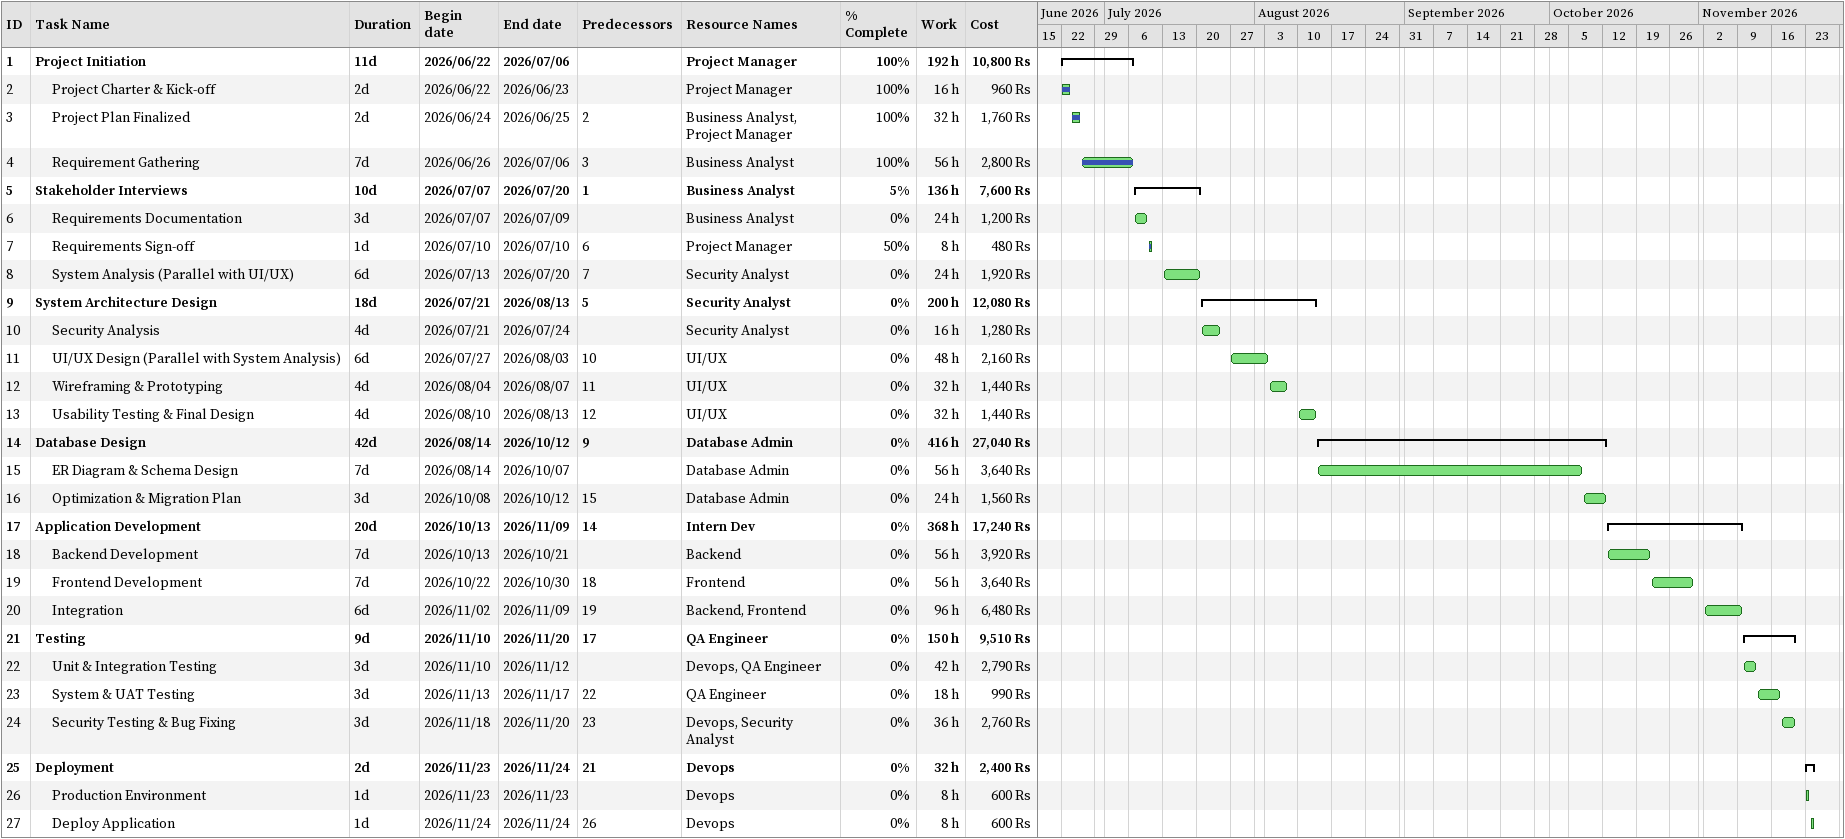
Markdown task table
| ID | Level | Task | Duration | Start | Finish | Predecessors | Resources | % complete | Work (h) | Cost (Rs) |
|---|---|---|---|---|---|---|---|---|---|---|
| 1 | 1 | **Project Initiation** | 11d | 2026-06-22 | 2026-07-06 |  | Project Manager | 100 | 192 | 10800 |
| 2 | 2 | Project Charter & Kick-off | 2d | 2026-06-22 | 2026-06-23 |  | Project Manager | 100 | 16 | 960 |
| 3 | 2 | Project Plan Finalized | 2d | 2026-06-24 | 2026-06-25 | 2 | Business Analyst, Project Manager | 100 | 32 | 1760 |
| 4 | 2 | Requirement Gathering | 7d | 2026-06-26 | 2026-07-06 | 3 | Business Analyst | 100 | 56 | 2800 |
| 5 | 1 | **Stakeholder Interviews** | 10d | 2026-07-07 | 2026-07-20 | 1 | Business Analyst | 5 | 136 | 7600 |
| 6 | 2 | Requirements Documentation | 3d | 2026-07-07 | 2026-07-09 |  | Business Analyst | 0 | 24 | 1200 |
| 7 | 2 | Requirements Sign-off | 1d | 2026-07-10 | 2026-07-10 | 6 | Project Manager | 50 | 8 | 480 |
| 8 | 2 | System Analysis (Parallel with UI/UX) | 6d | 2026-07-13 | 2026-07-20 | 7 | Security Analyst | 0 | 24 | 1920 |
| 9 | 1 | **System Architecture Design** | 18d | 2026-07-21 | 2026-08-13 | 5 | Security Analyst | 0 | 200 | 12080 |
| 10 | 2 | Security Analysis | 4d | 2026-07-21 | 2026-07-24 |  | Security Analyst | 0 | 16 | 1280 |
| 11 | 2 | UI/UX Design (Parallel with System Analysis) | 6d | 2026-07-27 | 2026-08-03 | 10 | UI/UX | 0 | 48 | 2160 |
| 12 | 2 | Wireframing & Prototyping | 4d | 2026-08-04 | 2026-08-07 | 11 | UI/UX | 0 | 32 | 1440 |
| 13 | 2 | Usability Testing & Final Design | 4d | 2026-08-10 | 2026-08-13 | 12 | UI/UX | 0 | 32 | 1440 |
| 14 | 1 | **Database Design** | 42d | 2026-08-14 | 2026-10-12 | 9 | Database Admin | 0 | 416 | 27040 |
| 15 | 2 | ER Diagram & Schema Design | 7d | 2026-08-14 | 2026-10-07 |  | Database Admin | 0 | 56 | 3640 |
| 16 | 2 | Optimization & Migration Plan | 3d | 2026-10-08 | 2026-10-12 | 15 | Database Admin | 0 | 24 | 1560 |
| 17 | 1 | **Application Development** | 20d | 2026-10-13 | 2026-11-09 | 14 | Intern Dev | 0 | 368 | 17240 |
| 18 | 2 | Backend Development | 7d | 2026-10-13 | 2026-10-21 |  | Backend | 0 | 56 | 3920 |
| 19 | 2 | Frontend Development | 7d | 2026-10-22 | 2026-10-30 | 18 | Frontend | 0 | 56 | 3640 |
| 20 | 2 | Integration | 6d | 2026-11-02 | 2026-11-09 | 19 | Backend, Frontend | 0 | 96 | 6480 |
| 21 | 1 | **Testing** | 9d | 2026-11-10 | 2026-11-20 | 17 | QA Engineer | 0 | 150 | 9510 |
| 22 | 2 | Unit & Integration Testing | 3d | 2026-11-10 | 2026-11-12 |  | Devops, QA Engineer | 0 | 42 | 2790 |
| 23 | 2 | System & UAT Testing | 3d | 2026-11-13 | 2026-11-17 | 22 | QA Engineer | 0 | 18 | 990 |
| 24 | 2 | Security Testing & Bug Fixing | 3d | 2026-11-18 | 2026-11-20 | 23 | Devops, Security Analyst | 0 | 36 | 2760 |
| 25 | 1 | **Deployment** | 2d | 2026-11-23 | 2026-11-24 | 21 | Devops | 0 | 32 | 2400 |
| 26 | 2 | Production Environment | 1d | 2026-11-23 | 2026-11-23 |  | Devops | 0 | 8 | 600 |
| 27 | 2 | Deploy Application | 1d | 2026-11-24 | 2026-11-24 | 26 | Devops | 0 | 8 | 600 |
